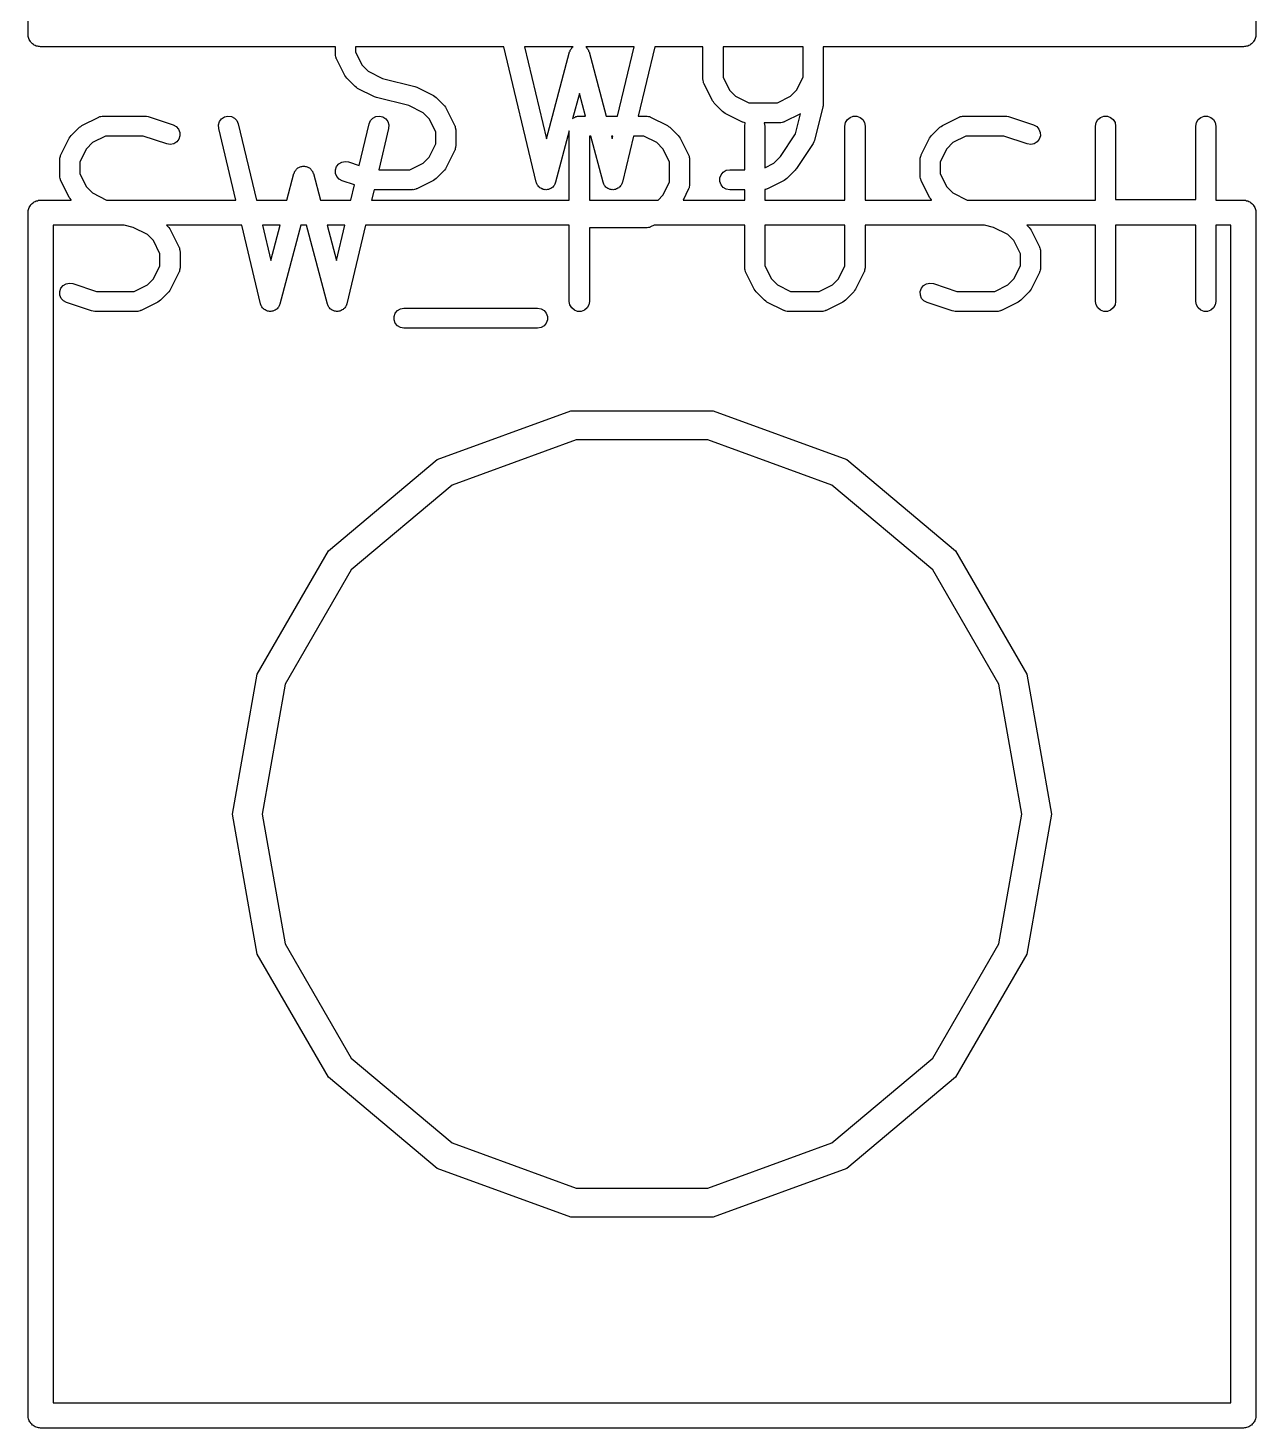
# Model space of a CAD drawing. Extents: x 0 to 102, y -163 to 0.
# Drawn here: x 58.89 to 65.11, y -49.11 to -42.02 of the extents above; entities that cross this region are included whole.
import ezdxf

# ---------------------------------------------------------------- set-up
doc = ezdxf.new("R2010")
doc.units = 0
doc.header["$MEASUREMENT"] = 0
doc.layers.add('BLACK', color=7, linetype='CONTINUOUS')

msp = doc.modelspace()

# ---------------------------------------------------------------- linework, layer by layer
at = {"layer": 'Black'}
for p, q in [((58.8885, -42.048), (58.8885, -36.1016)), ((65.1115, -36.1016), (65.1115, -42.048)), ((58.8895, -42.0535), (58.8885, -42.048)), ((58.8895, -42.059), (58.8895, -42.0535)), ((58.8914, -42.0642), (58.8895, -42.059)), ((58.8923, -42.0697), (58.8914, -42.0642)), ((58.8951, -42.0745), (58.8923, -42.0697)), ((58.897, -42.0797), (58.8951, -42.0745)), ((65.1049, -42.0745), (65.103, -42.0797)), ((65.1077, -42.0697), (65.1049, -42.0745)), ((65.1086, -42.0642), (65.1077, -42.0697)), ((65.1105, -42.059), (65.1086, -42.0642)), ((65.1115, -42.048), (65.1105, -42.0535)), ((65.1105, -42.0535), (65.1105, -42.059)), ((58.9006, -42.084), (58.897, -42.0797)), ((58.9034, -42.0888), (58.9006, -42.084)), ((58.9076, -42.0924), (58.9034, -42.0888)), ((58.9112, -42.0966), (58.9076, -42.0924)), ((58.916, -42.0994), (58.9112, -42.0966)), ((58.9202, -42.103), (58.916, -42.0994)), ((58.9255, -42.1049), (58.9202, -42.103)), ((58.9303, -42.1077), (58.9255, -42.1049)), ((58.9358, -42.1086), (58.9303, -42.1077)), ((58.941, -42.1105), (58.9358, -42.1086)), ((58.9465, -42.1105), (58.941, -42.1105)), ((58.952, -42.1115), (58.9465, -42.1105)), ((60.4464, -42.1115), (58.952, -42.1115)), ((60.4464, -42.1502), (60.4464, -42.1115)), ((60.548, -42.1115), (60.548, -42.1382)), ((61.3005, -42.1115), (60.548, -42.1115)), ((60.548, -42.1382), (60.5813, -42.2048)), ((61.4637, -42.797), (61.3005, -42.1115)), ((61.405, -42.1115), (61.516, -42.5776)), ((61.6504, -42.1115), (61.405, -42.1115)), ((61.516, -42.5776), (61.6334, -42.1371)), ((61.6334, -42.1371), (61.6353, -42.133)), ((61.6353, -42.133), (61.6365, -42.1287)), ((61.6365, -42.1287), (61.639, -42.1251)), ((61.639, -42.1251), (61.6409, -42.1211)), ((61.6409, -42.1211), (61.644, -42.1179)), ((61.644, -42.1179), (61.6466, -42.1142)), ((61.6466, -42.1142), (61.6502, -42.1117)), ((61.6502, -42.1117), (61.6504, -42.1115)), ((61.7146, -42.1115), (61.7148, -42.1117)), ((61.96, -42.1115), (61.7146, -42.1115)), ((61.7148, -42.1117), (61.7184, -42.1142)), ((61.7184, -42.1142), (61.721, -42.1179)), ((61.721, -42.1179), (61.7241, -42.1211)), ((61.7241, -42.1211), (61.726, -42.1251)), ((61.726, -42.1251), (61.7285, -42.1287)), ((61.7285, -42.1287), (61.7297, -42.133)), ((61.7297, -42.133), (61.7316, -42.1371)), ((61.7316, -42.1371), (61.8183, -42.4624)), ((61.8765, -42.4624), (61.96, -42.1115)), ((62.0645, -42.1115), (61.9809, -42.4624)), ((62.309, -42.1115), (62.0645, -42.1115)), ((62.309, -42.2772), (62.309, -42.1115)), ((62.4106, -42.1115), (62.4106, -42.2652)), ((62.817, -42.1115), (62.4106, -42.1115)), ((62.817, -42.2652), (62.817, -42.1115)), ((65.048, -42.1115), (62.9186, -42.1115)), ((62.9186, -42.1115), (62.9186, -42.4042)), ((65.0535, -42.1105), (65.048, -42.1115)), ((65.059, -42.1105), (65.0535, -42.1105)), ((65.0642, -42.1086), (65.059, -42.1105)), ((65.0697, -42.1077), (65.0642, -42.1086)), ((65.0745, -42.1049), (65.0697, -42.1077)), ((65.0797, -42.103), (65.0745, -42.1049)), ((65.084, -42.0994), (65.0797, -42.103)), ((65.0888, -42.0966), (65.084, -42.0994)), ((65.0924, -42.0924), (65.0888, -42.0966)), ((65.0966, -42.0888), (65.0924, -42.0924)), ((65.0994, -42.084), (65.0966, -42.0888)), ((65.103, -42.0797), (65.0994, -42.084)), ((60.4469, -42.1531), (60.4464, -42.1502)), ((60.4467, -42.156), (60.4469, -42.1531)), ((60.4484, -42.1617), (60.4467, -42.156)), ((60.4494, -42.1676), (60.4484, -42.1617)), ((60.4509, -42.1701), (60.4494, -42.1676)), ((60.4517, -42.1729), (60.4509, -42.1701)), ((60.4941, -42.2576), (60.4517, -42.1729)), ((60.5813, -42.2048), (60.6119, -42.2355)), ((60.4989, -42.2641), (60.4941, -42.2576)), ((60.5036, -42.2708), (60.4989, -42.2641)), ((60.5459, -42.3131), (60.5036, -42.2708)), ((60.6119, -42.2355), (60.6842, -42.2716)), ((60.6842, -42.2716), (60.8482, -42.3126)), ((62.3095, -42.2801), (62.309, -42.2772)), ((62.3094, -42.283), (62.3095, -42.2801)), ((62.3111, -42.2887), (62.3094, -42.283)), ((62.4106, -42.2652), (62.4439, -42.3318)), ((62.7837, -42.3318), (62.817, -42.2652)), ((60.5526, -42.3178), (60.5459, -42.3131)), ((60.5591, -42.3226), (60.5526, -42.3178)), ((60.6438, -42.365), (60.5591, -42.3226)), ((60.8482, -42.3126), (60.8532, -42.3149)), ((60.8532, -42.3149), (60.8586, -42.3164)), ((60.8586, -42.3164), (60.9432, -42.3588)), ((61.6825, -42.3474), (61.6481, -42.4763)), ((61.7132, -42.4624), (61.6825, -42.3474)), ((62.3121, -42.2946), (62.3111, -42.2887)), ((62.3136, -42.2971), (62.3121, -42.2946)), ((62.3144, -42.2999), (62.3136, -42.2971)), ((62.3567, -42.3846), (62.3144, -42.2999)), ((62.4439, -42.3318), (62.4746, -42.3625)), ((62.7531, -42.3625), (62.7837, -42.3318)), ((60.6491, -42.3666), (60.6438, -42.365)), ((60.6542, -42.3688), (60.6491, -42.3666)), ((60.8181, -42.4098), (60.6542, -42.3688)), ((60.8904, -42.446), (60.8181, -42.4098)), ((60.9432, -42.3588), (60.9498, -42.3636)), ((60.9498, -42.3636), (60.9564, -42.3683)), ((60.9564, -42.3683), (60.9988, -42.4106)), ((60.9988, -42.4106), (61.0034, -42.4173)), ((61.0034, -42.4173), (61.0083, -42.4238)), ((61.0083, -42.4238), (61.0506, -42.5085)), ((62.3616, -42.3911), (62.3567, -42.3846)), ((62.3662, -42.3978), (62.3616, -42.3911)), ((62.4086, -42.4401), (62.3662, -42.3978)), ((62.4746, -42.3625), (62.5412, -42.3957)), ((62.5412, -42.3957), (62.6865, -42.3957)), ((62.6865, -42.3957), (62.7531, -42.3625)), ((62.9171, -42.4165), (62.8748, -42.5859)), ((62.9176, -42.4103), (62.9171, -42.4165)), ((62.9186, -42.4042), (62.9176, -42.4103)), ((59.1621, -42.5101), (59.2468, -42.4677)), ((59.2468, -42.4677), (59.2496, -42.4669)), ((59.2496, -42.4669), (59.2521, -42.4654)), ((59.2521, -42.4654), (59.258, -42.4644)), ((59.258, -42.4644), (59.2637, -42.4627)), ((59.2637, -42.4627), (59.2666, -42.4629)), ((59.2666, -42.4629), (59.2695, -42.4624)), ((59.2695, -42.4624), (59.4812, -42.4624)), ((59.4812, -42.4624), (59.4892, -42.4638)), ((59.4892, -42.4638), (59.4972, -42.465)), ((59.4972, -42.465), (59.6242, -42.5073)), ((59.854, -42.5073), (59.8591, -42.4904)), ((59.8591, -42.4904), (59.8696, -42.4763)), ((59.8696, -42.4763), (59.8843, -42.4665)), ((59.8843, -42.4665), (59.9015, -42.4625)), ((59.9015, -42.4625), (59.919, -42.4645)), ((59.919, -42.4645), (59.9348, -42.4724)), ((59.9348, -42.4724), (59.9469, -42.4852)), ((59.9469, -42.4852), (59.9539, -42.5014)), ((60.6171, -42.5014), (60.6241, -42.4852)), ((60.6241, -42.4852), (60.6362, -42.4724)), ((60.6362, -42.4724), (60.652, -42.4645)), ((60.652, -42.4645), (60.6695, -42.4625)), ((60.6695, -42.4625), (60.6867, -42.4665)), ((60.6867, -42.4665), (60.7014, -42.4763)), ((60.7014, -42.4763), (60.7119, -42.4904)), ((60.7119, -42.4904), (60.717, -42.5073)), ((60.9211, -42.4766), (60.8904, -42.446)), ((60.9544, -42.5432), (60.9211, -42.4766)), ((61.6481, -42.4763), (61.6498, -42.4743)), ((61.6498, -42.4743), (61.6537, -42.472)), ((61.6537, -42.472), (61.6571, -42.4692)), ((61.6571, -42.4692), (61.6613, -42.4677)), ((61.6613, -42.4677), (61.6651, -42.4654)), ((61.6651, -42.4654), (61.6695, -42.4647)), ((61.6695, -42.4647), (61.6737, -42.4631)), ((61.6737, -42.4631), (61.6781, -42.4631)), ((61.6781, -42.4631), (61.6825, -42.4624)), ((61.6825, -42.4624), (61.7132, -42.4624)), ((61.8183, -42.4624), (61.8765, -42.4624)), ((61.9809, -42.4624), (62.0212, -42.4624)), ((62.0212, -42.4624), (62.024, -42.4629)), ((62.024, -42.4629), (62.027, -42.4627)), ((62.027, -42.4627), (62.0327, -42.4644)), ((62.0327, -42.4644), (62.0385, -42.4654)), ((62.0385, -42.4654), (62.0411, -42.4669)), ((62.0411, -42.4669), (62.0439, -42.4677)), ((62.0439, -42.4677), (62.1286, -42.5101)), ((62.4152, -42.4448), (62.4086, -42.4401)), ((62.4218, -42.4496), (62.4152, -42.4448)), ((62.5064, -42.492), (62.4218, -42.4496)), ((62.5093, -42.4928), (62.5064, -42.492)), ((62.5118, -42.4943), (62.5093, -42.4928)), ((62.5177, -42.4953), (62.5118, -42.4943)), ((62.5234, -42.497), (62.5177, -42.4953)), ((62.5207, -42.5132), (62.5236, -42.497)), ((62.5236, -42.497), (62.5234, -42.497)), ((62.6985, -42.4973), (62.6195, -42.4973)), ((62.6195, -42.4973), (62.6223, -42.5132)), ((62.7014, -42.4968), (62.6985, -42.4973)), ((62.7043, -42.497), (62.7014, -42.4968)), ((62.71, -42.4953), (62.7043, -42.497)), ((62.7159, -42.4943), (62.71, -42.4953)), ((62.7184, -42.4928), (62.7159, -42.4943)), ((62.7212, -42.492), (62.7184, -42.4928)), ((62.8039, -42.4507), (62.7212, -42.492)), ((62.7784, -42.5527), (62.8039, -42.4507)), ((63.0287, -42.5132), (63.0318, -42.4958)), ((63.0318, -42.4958), (63.0406, -42.4805)), ((63.0406, -42.4805), (63.0541, -42.4692)), ((63.0541, -42.4692), (63.0707, -42.4631)), ((63.0707, -42.4631), (63.0883, -42.4631)), ((63.0883, -42.4631), (63.1049, -42.4692)), ((63.1049, -42.4692), (63.1184, -42.4805)), ((63.1184, -42.4805), (63.1272, -42.4958)), ((63.1272, -42.4958), (63.1303, -42.5132)), ((63.5224, -42.5101), (63.6071, -42.4677)), ((63.6071, -42.4677), (63.6099, -42.4669)), ((63.6099, -42.4669), (63.6125, -42.4654)), ((63.6125, -42.4654), (63.6183, -42.4644)), ((63.6183, -42.4644), (63.624, -42.4627)), ((63.624, -42.4627), (63.6269, -42.4629)), ((63.6269, -42.4629), (63.6298, -42.4624)), ((63.6298, -42.4624), (63.8415, -42.4624)), ((63.8415, -42.4624), (63.8495, -42.4638)), ((63.8495, -42.4638), (63.8576, -42.465)), ((63.8576, -42.465), (63.9846, -42.5073)), ((64.2987, -42.5132), (64.3018, -42.4958)), ((64.3018, -42.4958), (64.3106, -42.4805)), ((64.3106, -42.4805), (64.3241, -42.4692)), ((64.3241, -42.4692), (64.3407, -42.4631)), ((64.3407, -42.4631), (64.3583, -42.4631)), ((64.3583, -42.4631), (64.3749, -42.4692)), ((64.3749, -42.4692), (64.3884, -42.4805)), ((64.3884, -42.4805), (64.3972, -42.4958)), ((64.3972, -42.4958), (64.4003, -42.5132)), ((64.8067, -42.5132), (64.8098, -42.4958)), ((64.8098, -42.4958), (64.8186, -42.4805)), ((64.8186, -42.4805), (64.8321, -42.4692)), ((64.8321, -42.4692), (64.8487, -42.4631)), ((64.8487, -42.4631), (64.8663, -42.4631)), ((64.8663, -42.4631), (64.8829, -42.4692)), ((64.8829, -42.4692), (64.8964, -42.4805)), ((64.8964, -42.4805), (64.9052, -42.4958)), ((64.9052, -42.4958), (64.9083, -42.5132)), ((59.0971, -42.5751), (59.1019, -42.5686)), ((59.1019, -42.5686), (59.1066, -42.5619)), ((59.1066, -42.5619), (59.1489, -42.5196)), ((59.1489, -42.5196), (59.1556, -42.5149)), ((59.1556, -42.5149), (59.1621, -42.5101)), ((59.2815, -42.564), (59.2149, -42.5972)), ((59.4729, -42.564), (59.2815, -42.564)), ((59.5921, -42.6037), (59.4729, -42.564)), ((59.6242, -42.5073), (59.6397, -42.5157)), ((59.6397, -42.5157), (59.6515, -42.5289)), ((59.6515, -42.5289), (59.6579, -42.5453)), ((59.6584, -42.563), (59.6528, -42.5797)), ((59.6579, -42.5453), (59.6584, -42.563)), ((59.8551, -42.5249), (59.854, -42.5073)), ((59.9416, -42.8885), (59.8551, -42.5249)), ((59.9539, -42.5014), (60.0461, -42.8885)), ((60.5668, -42.7125), (60.6171, -42.5014)), ((60.7159, -42.5249), (60.666, -42.7344)), ((60.717, -42.5073), (60.7159, -42.5249)), ((60.9544, -42.6039), (60.9544, -42.5432)), ((61.0506, -42.5085), (61.0514, -42.5113)), ((61.0514, -42.5113), (61.0529, -42.5138)), ((61.0529, -42.5138), (61.0539, -42.5197)), ((61.0539, -42.5197), (61.0556, -42.5254)), ((61.0556, -42.5254), (61.0555, -42.5283)), ((61.0555, -42.5283), (61.056, -42.5312)), ((61.056, -42.5312), (61.056, -42.6159)), ((61.6317, -42.5379), (61.5623, -42.7983)), ((61.6317, -42.8885), (61.6317, -42.5379)), ((61.7403, -42.564), (61.7333, -42.564)), ((61.7333, -42.564), (61.7333, -42.8885)), ((61.8027, -42.7983), (61.7403, -42.564)), ((61.8454, -42.564), (61.849, -42.5776)), ((61.8523, -42.564), (61.8454, -42.564)), ((61.849, -42.5776), (61.8523, -42.564)), ((61.9567, -42.564), (61.9013, -42.797)), ((62.0092, -42.564), (61.9567, -42.564)), ((62.0757, -42.5973), (62.0092, -42.564)), ((62.1286, -42.5101), (62.1351, -42.5149)), ((62.1351, -42.5149), (62.1418, -42.5196)), ((62.1418, -42.5196), (62.1841, -42.5619)), ((62.1841, -42.5619), (62.1887, -42.5686)), ((62.1887, -42.5686), (62.1936, -42.5751)), ((62.5207, -42.7344), (62.5207, -42.5132)), ((62.6223, -42.5132), (62.6223, -42.7242)), ((62.7014, -42.6682), (62.7784, -42.5527)), ((63.0287, -42.8885), (63.0287, -42.5132)), ((63.1303, -42.5132), (63.1303, -42.8885)), ((63.4574, -42.5751), (63.4623, -42.5686)), ((63.4623, -42.5686), (63.4669, -42.5619)), ((63.4669, -42.5619), (63.5092, -42.5196)), ((63.5092, -42.5196), (63.5159, -42.5149)), ((63.5159, -42.5149), (63.5224, -42.5101)), ((63.6418, -42.564), (63.5753, -42.5972)), ((63.8333, -42.564), (63.6418, -42.564)), ((63.9524, -42.6037), (63.8333, -42.564)), ((63.9846, -42.5073), (64.0001, -42.5157)), ((64.0001, -42.5157), (64.0118, -42.5289)), ((64.0118, -42.5289), (64.0183, -42.5453)), ((64.0188, -42.563), (64.0132, -42.5797)), ((64.0183, -42.5453), (64.0188, -42.563)), ((64.2987, -42.8885), (64.2987, -42.5132)), ((64.4003, -42.5132), (64.4003, -42.8857)), ((64.8067, -42.8857), (64.8067, -42.5132)), ((64.9083, -42.5132), (64.9083, -42.8885)), ((59.0547, -42.6598), (59.0971, -42.5751)), ((59.1843, -42.6279), (59.151, -42.6945)), ((59.2149, -42.5972), (59.1843, -42.6279)), ((59.6096, -42.6063), (59.5921, -42.6037)), ((59.6268, -42.6027), (59.6096, -42.6063)), ((59.6419, -42.5935), (59.6268, -42.6027)), ((59.6528, -42.5797), (59.6419, -42.5935)), ((60.9211, -42.6704), (60.9544, -42.6039)), ((61.0506, -42.6386), (61.0083, -42.7233)), ((61.0514, -42.6358), (61.0506, -42.6386)), ((61.0529, -42.6332), (61.0514, -42.6358)), ((61.0539, -42.6274), (61.0529, -42.6332)), ((61.0556, -42.6217), (61.0539, -42.6274)), ((61.056, -42.6159), (61.0555, -42.6188)), ((61.0555, -42.6188), (61.0556, -42.6217)), ((62.1064, -42.6279), (62.0757, -42.5973)), ((62.1397, -42.6945), (62.1064, -42.6279)), ((62.1936, -42.5751), (62.2359, -42.6598)), ((62.8678, -42.6017), (62.7831, -42.7287)), ((62.8713, -42.5938), (62.8678, -42.6017)), ((62.8748, -42.5859), (62.8713, -42.5938)), ((63.4151, -42.6598), (63.4574, -42.5751)), ((63.5446, -42.6279), (63.5113, -42.6945)), ((63.5753, -42.5972), (63.5446, -42.6279)), ((63.9699, -42.6063), (63.9524, -42.6037)), ((63.9872, -42.6027), (63.9699, -42.6063)), ((64.0022, -42.5935), (63.9872, -42.6027)), ((64.0132, -42.5797), (64.0022, -42.5935)), ((59.0494, -42.6825), (59.0499, -42.6796)), ((59.0494, -42.7672), (59.0494, -42.6825)), ((59.0497, -42.6767), (59.0514, -42.671)), ((59.0499, -42.6796), (59.0497, -42.6767)), ((59.0514, -42.671), (59.0524, -42.6651)), ((59.0524, -42.6651), (59.0539, -42.6626)), ((59.0539, -42.6626), (59.0547, -42.6598)), ((59.151, -42.6945), (59.151, -42.7552)), ((60.4525, -42.7187), (60.4635, -42.7049)), ((60.4635, -42.7049), (60.4785, -42.6956)), ((60.4785, -42.6956), (60.4958, -42.6921)), ((60.4958, -42.6921), (60.5132, -42.6947)), ((60.5132, -42.6947), (60.5668, -42.7125)), ((60.8238, -42.7344), (60.8904, -42.7011)), ((60.8904, -42.7011), (60.9211, -42.6704)), ((62.1397, -42.7975), (62.1397, -42.6945)), ((62.2359, -42.6598), (62.2368, -42.6626)), ((62.2368, -42.6626), (62.2382, -42.6651)), ((62.2382, -42.6651), (62.2393, -42.671)), ((62.2393, -42.671), (62.241, -42.6767)), ((62.241, -42.6767), (62.2408, -42.6796)), ((62.2408, -42.6796), (62.2413, -42.6825)), ((62.2413, -42.6825), (62.2413, -42.8095)), ((62.6223, -42.7242), (62.6684, -42.7011)), ((62.6684, -42.7011), (62.7014, -42.6682)), ((63.4097, -42.6825), (63.4102, -42.6796)), ((63.4097, -42.7672), (63.4097, -42.6825)), ((63.41, -42.6767), (63.4117, -42.671)), ((63.4102, -42.6796), (63.41, -42.6767)), ((63.4117, -42.671), (63.4128, -42.6651)), ((63.4128, -42.6651), (63.4142, -42.6626)), ((63.4142, -42.6626), (63.4151, -42.6598)), ((63.5113, -42.6945), (63.5113, -42.7552)), ((59.0499, -42.7701), (59.0494, -42.7672)), ((59.0497, -42.773), (59.0499, -42.7701)), ((59.0514, -42.7787), (59.0497, -42.773)), ((59.0524, -42.7845), (59.0514, -42.7787)), ((59.151, -42.7552), (59.1843, -42.8217)), ((60.2006, -42.8885), (60.2364, -42.7541)), ((60.2364, -42.7541), (60.2383, -42.75)), ((60.2383, -42.75), (60.2395, -42.7456)), ((60.2395, -42.7456), (60.242, -42.742)), ((60.242, -42.742), (60.2439, -42.7381)), ((60.2439, -42.7381), (60.247, -42.7349)), ((60.247, -42.7349), (60.2496, -42.7312)), ((60.2496, -42.7312), (60.2532, -42.7287)), ((60.2532, -42.7287), (60.2563, -42.7256)), ((60.2563, -42.7256), (60.2604, -42.7237)), ((60.2604, -42.7237), (60.2641, -42.7211)), ((60.2641, -42.7211), (60.2683, -42.72)), ((60.2683, -42.72), (60.2723, -42.7181)), ((60.2723, -42.7181), (60.2768, -42.7177)), ((60.2768, -42.7177), (60.2811, -42.7166)), ((60.2811, -42.7166), (60.2855, -42.7169)), ((60.2855, -42.7169), (60.2899, -42.7166)), ((60.2899, -42.7166), (60.2942, -42.7177)), ((60.2942, -42.7177), (60.2987, -42.7181)), ((60.2987, -42.7181), (60.3027, -42.72)), ((60.3027, -42.72), (60.3069, -42.7211)), ((60.3069, -42.7211), (60.3106, -42.7237)), ((60.3106, -42.7237), (60.3147, -42.7256)), ((60.3147, -42.7256), (60.3178, -42.7287)), ((60.3178, -42.7287), (60.3214, -42.7312)), ((60.3214, -42.7312), (60.324, -42.7349)), ((60.324, -42.7349), (60.3271, -42.7381)), ((60.3271, -42.7381), (60.329, -42.742)), ((60.329, -42.742), (60.3315, -42.7456)), ((60.3315, -42.7456), (60.3327, -42.75)), ((60.3327, -42.75), (60.3346, -42.7541)), ((60.3346, -42.7541), (60.3704, -42.8885)), ((60.4469, -42.7354), (60.4525, -42.7187)), ((60.4474, -42.7531), (60.4469, -42.7354)), ((60.4539, -42.7695), (60.4474, -42.7531)), ((60.4656, -42.7827), (60.4539, -42.7695)), ((60.4811, -42.7911), (60.4656, -42.7827)), ((60.666, -42.7344), (60.8238, -42.7344)), ((60.9498, -42.7834), (60.9432, -42.7883)), ((60.9564, -42.7788), (60.9498, -42.7834)), ((60.9988, -42.7365), (60.9564, -42.7788)), ((61.0034, -42.7298), (60.9988, -42.7365)), ((61.0083, -42.7233), (61.0034, -42.7298)), ((62.3945, -42.7764), (62.4005, -42.7598)), ((62.3945, -42.794), (62.3945, -42.7764)), ((62.4005, -42.7598), (62.4118, -42.7463)), ((62.4118, -42.7463), (62.4271, -42.7375)), ((62.4271, -42.7375), (62.4445, -42.7344)), ((62.4445, -42.7344), (62.5207, -42.7344)), ((62.7278, -42.7834), (62.7212, -42.7883)), ((62.7344, -42.7788), (62.7278, -42.7834)), ((62.7768, -42.7365), (62.7344, -42.7788)), ((62.7796, -42.7323), (62.7768, -42.7365)), ((62.7831, -42.7287), (62.7796, -42.7323)), ((63.4102, -42.7701), (63.4097, -42.7672)), ((63.41, -42.773), (63.4102, -42.7701)), ((63.4117, -42.7787), (63.41, -42.773)), ((63.4128, -42.7845), (63.4117, -42.7787)), ((63.5113, -42.7552), (63.5446, -42.8217)), ((59.0539, -42.7871), (59.0524, -42.7845)), ((59.0547, -42.7899), (59.0539, -42.7871)), ((59.0971, -42.8746), (59.0547, -42.7899)), ((59.1843, -42.8217), (59.2149, -42.8524)), ((59.2149, -42.8524), (59.2871, -42.8885)), ((60.5432, -42.8118), (60.4811, -42.7911)), ((60.5249, -42.8885), (60.5432, -42.8118)), ((60.6419, -42.836), (60.6294, -42.8885)), ((60.8358, -42.836), (60.6419, -42.836)), ((60.8387, -42.8355), (60.8358, -42.836)), ((60.8416, -42.8357), (60.8387, -42.8355)), ((60.8473, -42.834), (60.8416, -42.8357)), ((60.8532, -42.8329), (60.8473, -42.834)), ((60.8557, -42.8315), (60.8532, -42.8329)), ((60.8586, -42.8306), (60.8557, -42.8315)), ((60.9432, -42.7883), (60.8586, -42.8306)), ((61.4658, -42.8017), (61.4637, -42.797)), ((61.4672, -42.8067), (61.4658, -42.8017)), ((61.4693, -42.8098), (61.4672, -42.8067)), ((61.4708, -42.8132), (61.4693, -42.8098)), ((61.4743, -42.8169), (61.4708, -42.8132)), ((61.4773, -42.8212), (61.4743, -42.8169)), ((61.4803, -42.8233), (61.4773, -42.8212)), ((61.4829, -42.826), (61.4803, -42.8233)), ((61.4875, -42.8283), (61.4829, -42.826)), ((61.4918, -42.8313), (61.4875, -42.8283)), ((61.4953, -42.8322), (61.4918, -42.8313)), ((61.4986, -42.8339), (61.4953, -42.8322)), ((61.5038, -42.8345), (61.4986, -42.8339)), ((61.5088, -42.8358), (61.5038, -42.8345)), ((61.5125, -42.8355), (61.5088, -42.8358)), ((61.5162, -42.8359), (61.5125, -42.8355)), ((61.5212, -42.8347), (61.5162, -42.8359)), ((61.5264, -42.8343), (61.5212, -42.8347)), ((61.5297, -42.8327), (61.5264, -42.8343)), ((61.5333, -42.8318), (61.5297, -42.8327)), ((61.5377, -42.829), (61.5333, -42.8318)), ((61.5424, -42.8268), (61.5377, -42.829)), ((61.545, -42.8242), (61.5424, -42.8268)), ((61.5481, -42.8221), (61.545, -42.8242)), ((61.5512, -42.818), (61.5481, -42.8221)), ((61.5548, -42.8143), (61.5512, -42.818)), ((61.5564, -42.8109), (61.5548, -42.8143)), ((61.5586, -42.808), (61.5564, -42.8109)), ((61.5601, -42.803), (61.5586, -42.808)), ((61.5623, -42.7983), (61.5601, -42.803)), ((61.8049, -42.803), (61.8027, -42.7983)), ((61.8064, -42.808), (61.8049, -42.803)), ((61.8086, -42.8109), (61.8064, -42.808)), ((61.8102, -42.8143), (61.8086, -42.8109)), ((61.8138, -42.818), (61.8102, -42.8143)), ((61.8169, -42.8221), (61.8138, -42.818)), ((61.82, -42.8242), (61.8169, -42.8221)), ((61.8226, -42.8268), (61.82, -42.8242)), ((61.8273, -42.829), (61.8226, -42.8268)), ((61.8317, -42.8318), (61.8273, -42.829)), ((61.8353, -42.8327), (61.8317, -42.8318)), ((61.8386, -42.8343), (61.8353, -42.8327)), ((61.8438, -42.8347), (61.8386, -42.8343)), ((61.8488, -42.8359), (61.8438, -42.8347)), ((61.8525, -42.8355), (61.8488, -42.8359)), ((61.8562, -42.8358), (61.8525, -42.8355)), ((61.8612, -42.8345), (61.8562, -42.8358)), ((61.8664, -42.8339), (61.8612, -42.8345)), ((61.8697, -42.8322), (61.8664, -42.8339)), ((61.8732, -42.8313), (61.8697, -42.8322)), ((61.8775, -42.8283), (61.8732, -42.8313)), ((61.8821, -42.826), (61.8775, -42.8283)), ((61.8847, -42.8233), (61.8821, -42.826)), ((61.8877, -42.8212), (61.8847, -42.8233)), ((61.8907, -42.8169), (61.8877, -42.8212)), ((61.8942, -42.8132), (61.8907, -42.8169)), ((61.8957, -42.8098), (61.8942, -42.8132)), ((61.8978, -42.8067), (61.8957, -42.8098)), ((61.8992, -42.8017), (61.8978, -42.8067)), ((61.9013, -42.797), (61.8992, -42.8017)), ((62.1064, -42.8641), (62.1397, -42.7975)), ((62.2359, -42.8322), (62.2078, -42.8885)), ((62.2368, -42.8294), (62.2359, -42.8322)), ((62.2382, -42.8269), (62.2368, -42.8294)), ((62.2393, -42.821), (62.2382, -42.8269)), ((62.241, -42.8153), (62.2393, -42.821)), ((62.2413, -42.8095), (62.2408, -42.8124)), ((62.2408, -42.8124), (62.241, -42.8153)), ((62.4005, -42.8106), (62.3945, -42.794)), ((62.4118, -42.8241), (62.4005, -42.8106)), ((62.4271, -42.8329), (62.4118, -42.8241)), ((62.4445, -42.836), (62.4271, -42.8329)), ((62.5207, -42.836), (62.4445, -42.836)), ((62.5207, -42.8885), (62.5207, -42.836)), ((62.6253, -42.834), (62.6223, -42.8349)), ((62.6223, -42.8349), (62.6223, -42.8885)), ((62.6312, -42.8329), (62.6253, -42.834)), ((62.6337, -42.8315), (62.6312, -42.8329)), ((62.6366, -42.8306), (62.6337, -42.8315)), ((62.7212, -42.7883), (62.6366, -42.8306)), ((63.4142, -42.7871), (63.4128, -42.7845)), ((63.4151, -42.7899), (63.4142, -42.7871)), ((63.4574, -42.8746), (63.4151, -42.7899)), ((63.5446, -42.8217), (63.5753, -42.8524)), ((63.5753, -42.8524), (63.6474, -42.8885)), ((58.8923, -42.9303), (58.8951, -42.9255)), ((58.8951, -42.9255), (58.897, -42.9202)), ((58.897, -42.9202), (58.9006, -42.916)), ((58.9006, -42.916), (58.9034, -42.9112)), ((58.9034, -42.9112), (58.9076, -42.9076)), ((58.9076, -42.9076), (58.9112, -42.9034)), ((58.9112, -42.9034), (58.916, -42.9006)), ((58.916, -42.9006), (58.9202, -42.897)), ((58.9202, -42.897), (58.9255, -42.8951)), ((58.9255, -42.8951), (58.9303, -42.8923)), ((58.9303, -42.8923), (58.9358, -42.8914)), ((58.9358, -42.8914), (58.941, -42.8895)), ((58.941, -42.8895), (58.9465, -42.8895)), ((58.9465, -42.8895), (58.952, -42.8885)), ((58.952, -42.8885), (59.1073, -42.8885)), ((59.1019, -42.8811), (59.0971, -42.8746)), ((59.1066, -42.8878), (59.1019, -42.8811)), ((59.1073, -42.8885), (59.1066, -42.8878)), ((59.2871, -42.8885), (59.9416, -42.8885)), ((60.0461, -42.8885), (60.2006, -42.8885)), ((60.3704, -42.8885), (60.5249, -42.8885)), ((60.6294, -42.8885), (61.6317, -42.8885)), ((61.7333, -42.8885), (62.082, -42.8885)), ((62.082, -42.8885), (62.1064, -42.8641)), ((62.2078, -42.8885), (62.5207, -42.8885)), ((62.6223, -42.8885), (63.0287, -42.8885)), ((63.1303, -42.8885), (63.4677, -42.8885)), ((63.4622, -42.8811), (63.4574, -42.8746)), ((63.4669, -42.8878), (63.4622, -42.8811)), ((63.4677, -42.8885), (63.4669, -42.8878)), ((63.6474, -42.8885), (64.2987, -42.8885)), ((64.4003, -42.8857), (64.8067, -42.8857)), ((64.9083, -42.8885), (65.048, -42.8885)), ((65.048, -42.8885), (65.0535, -42.8895)), ((65.0535, -42.8895), (65.059, -42.8895)), ((65.059, -42.8895), (65.0642, -42.8914)), ((65.0642, -42.8914), (65.0697, -42.8923)), ((65.0697, -42.8923), (65.0745, -42.8951)), ((65.0745, -42.8951), (65.0797, -42.897)), ((65.0797, -42.897), (65.084, -42.9006)), ((65.084, -42.9006), (65.0888, -42.9034)), ((65.0888, -42.9034), (65.0924, -42.9076)), ((65.0924, -42.9076), (65.0966, -42.9112)), ((65.0966, -42.9112), (65.0994, -42.916)), ((65.0994, -42.916), (65.103, -42.9202)), ((65.103, -42.9202), (65.1049, -42.9255)), ((65.1049, -42.9255), (65.1077, -42.9303)), ((58.8885, -42.952), (58.8895, -42.9465)), ((58.8885, -49.048), (58.8885, -42.952)), ((58.8895, -42.941), (58.8914, -42.9358)), ((58.8895, -42.9465), (58.8895, -42.941)), ((58.8914, -42.9358), (58.8923, -42.9303)), ((65.1077, -42.9303), (65.1086, -42.9358)), ((65.1086, -42.9358), (65.1105, -42.941)), ((65.1105, -42.941), (65.1105, -42.9465)), ((65.1105, -42.9465), (65.1115, -42.952)), ((65.1115, -42.952), (65.1115, -49.048)), ((59.376, -43.0155), (59.0155, -43.0155)), ((59.0155, -43.0155), (59.0155, -48.9845)), ((59.4211, -43.0268), (59.376, -43.0155)), ((59.4934, -43.0629), (59.4211, -43.0268)), ((59.5241, -43.0936), (59.4934, -43.0629)), ((59.9719, -43.0155), (59.5897, -43.0155)), ((59.5897, -43.0155), (59.6018, -43.0276)), ((59.6018, -43.0276), (59.6064, -43.0342)), ((59.6064, -43.0342), (59.6113, -43.0408)), ((59.6113, -43.0408), (59.6536, -43.1254)), ((60.0667, -43.4139), (59.9719, -43.0155)), ((60.0763, -43.0155), (60.119, -43.1946)), ((60.1667, -43.0155), (60.0763, -43.0155)), ((60.119, -43.1946), (60.1667, -43.0155)), ((60.2719, -43.0155), (60.1653, -43.4153)), ((60.2991, -43.0155), (60.2719, -43.0155)), ((60.4057, -43.4153), (60.2991, -43.0155)), ((60.4043, -43.0155), (60.452, -43.1946)), ((60.4947, -43.0155), (60.4043, -43.0155)), ((60.452, -43.1946), (60.4947, -43.0155)), ((60.5991, -43.0155), (60.5043, -43.4139)), ((61.6317, -43.0155), (60.5991, -43.0155)), ((61.6317, -43.4022), (61.6317, -43.0155)), ((62.0212, -43.0296), (61.7333, -43.0296)), ((61.7333, -43.0296), (61.7333, -43.4022)), ((62.024, -43.0291), (62.0212, -43.0296)), ((62.027, -43.0293), (62.024, -43.0291)), ((62.0327, -43.0276), (62.027, -43.0293)), ((62.0385, -43.0266), (62.0327, -43.0276)), ((62.0411, -43.0251), (62.0385, -43.0266)), ((62.0439, -43.0243), (62.0411, -43.0251)), ((62.0614, -43.0155), (62.0439, -43.0243)), ((62.5207, -43.0155), (62.0614, -43.0155)), ((62.5207, -43.2328), (62.5207, -43.0155)), ((62.6223, -43.0155), (62.6223, -43.2208)), ((63.0287, -43.0155), (62.6223, -43.0155)), ((63.0287, -43.2208), (63.0287, -43.0155)), ((63.7364, -43.0155), (63.1303, -43.0155)), ((63.1303, -43.0155), (63.1303, -43.2328)), ((63.7814, -43.0268), (63.7364, -43.0155)), ((63.8537, -43.0629), (63.7814, -43.0268)), ((63.8844, -43.0936), (63.8537, -43.0629)), ((64.2987, -43.0155), (63.95, -43.0155)), ((63.95, -43.0155), (63.9621, -43.0276)), ((63.9621, -43.0276), (63.9668, -43.0342)), ((63.9668, -43.0342), (63.9716, -43.0408)), ((63.9716, -43.0408), (64.0139, -43.1254)), ((64.2987, -43.4022), (64.2987, -43.0155)), ((64.8067, -43.0155), (64.4003, -43.0155)), ((64.4003, -43.0155), (64.4003, -43.4022)), ((64.8067, -43.4022), (64.8067, -43.0155)), ((64.9083, -43.0155), (64.9083, -43.4022)), ((64.9845, -43.0155), (64.9083, -43.0155)), ((64.9845, -48.9845), (64.9845, -43.0155)), ((59.5574, -43.1602), (59.5241, -43.0936)), ((59.6536, -43.1254), (59.6544, -43.1283)), ((59.6544, -43.1283), (59.6559, -43.1308)), ((59.6559, -43.1308), (59.6569, -43.1367)), ((59.6569, -43.1367), (59.6586, -43.1424)), ((63.9177, -43.1602), (63.8844, -43.0936)), ((64.0139, -43.1254), (64.0148, -43.1283)), ((64.0148, -43.1283), (64.0162, -43.1308)), ((64.0162, -43.1308), (64.0173, -43.1367)), ((64.0173, -43.1367), (64.019, -43.1424)), ((59.5574, -43.2208), (59.5574, -43.1602)), ((59.6586, -43.1424), (59.6585, -43.1453)), ((59.6585, -43.1453), (59.659, -43.1482)), ((59.659, -43.1482), (59.659, -43.2328)), ((63.9177, -43.2208), (63.9177, -43.1602)), ((64.019, -43.1424), (64.0188, -43.1453)), ((64.0188, -43.1453), (64.0193, -43.1482)), ((64.0193, -43.1482), (64.0193, -43.2328)), ((59.5241, -43.2874), (59.5574, -43.2208)), ((59.6536, -43.2556), (59.6113, -43.3402)), ((59.6544, -43.2527), (59.6536, -43.2556)), ((59.6559, -43.2502), (59.6544, -43.2527)), ((59.6569, -43.2443), (59.6559, -43.2502)), ((59.6586, -43.2386), (59.6569, -43.2443)), ((59.659, -43.2328), (59.6585, -43.2357)), ((59.6585, -43.2357), (59.6586, -43.2386)), ((62.5212, -43.2357), (62.5207, -43.2328)), ((62.521, -43.2386), (62.5212, -43.2357)), ((62.5227, -43.2443), (62.521, -43.2386)), ((62.5238, -43.2502), (62.5227, -43.2443)), ((62.5252, -43.2527), (62.5238, -43.2502)), ((62.5261, -43.2556), (62.5252, -43.2527)), ((62.5684, -43.3402), (62.5261, -43.2556)), ((62.6223, -43.2208), (62.6556, -43.2874)), ((62.9954, -43.2874), (63.0287, -43.2208)), ((63.1249, -43.2556), (63.0826, -43.3402)), ((63.1258, -43.2527), (63.1249, -43.2556)), ((63.1272, -43.2502), (63.1258, -43.2527)), ((63.1283, -43.2443), (63.1272, -43.2502)), ((63.13, -43.2386), (63.1283, -43.2443)), ((63.1303, -43.2328), (63.1298, -43.2357)), ((63.1298, -43.2357), (63.13, -43.2386)), ((63.8844, -43.2874), (63.9177, -43.2208)), ((64.0139, -43.2556), (63.9716, -43.3402)), ((64.0148, -43.2527), (64.0139, -43.2556)), ((64.0162, -43.2502), (64.0148, -43.2527)), ((64.0173, -43.2443), (64.0162, -43.2502)), ((64.019, -43.2386), (64.0173, -43.2443)), ((64.0193, -43.2328), (64.0188, -43.2357)), ((64.0188, -43.2357), (64.019, -43.2386)), ((59.0499, -43.3524), (59.0555, -43.3356)), ((59.0555, -43.3356), (59.0665, -43.3218)), ((59.0665, -43.3218), (59.0815, -43.3126)), ((59.0815, -43.3126), (59.0988, -43.3091)), ((59.0988, -43.3091), (59.1162, -43.3116)), ((59.1162, -43.3116), (59.2354, -43.3514)), ((59.2354, -43.3514), (59.4268, -43.3514)), ((59.4268, -43.3514), (59.4934, -43.3181)), ((59.4934, -43.3181), (59.5241, -43.2874)), ((59.6064, -43.3468), (59.6018, -43.3534)), ((59.6113, -43.3402), (59.6064, -43.3468)), ((62.5732, -43.3468), (62.5684, -43.3402)), ((62.5779, -43.3534), (62.5732, -43.3468)), ((62.6556, -43.2874), (62.6863, -43.3181)), ((62.6863, -43.3181), (62.7528, -43.3514)), ((62.7528, -43.3514), (62.8982, -43.3514)), ((62.8982, -43.3514), (62.9647, -43.3181)), ((62.9647, -43.3181), (62.9954, -43.2874)), ((63.0777, -43.3468), (63.0731, -43.3534)), ((63.0826, -43.3402), (63.0777, -43.3468)), ((63.4102, -43.3524), (63.4158, -43.3356)), ((63.4158, -43.3356), (63.4268, -43.3218)), ((63.4268, -43.3218), (63.4418, -43.3126)), ((63.4418, -43.3126), (63.4591, -43.3091)), ((63.4591, -43.3091), (63.4766, -43.3116)), ((63.4766, -43.3116), (63.5957, -43.3514)), ((63.5957, -43.3514), (63.7872, -43.3514)), ((63.7872, -43.3514), (63.8537, -43.3181)), ((63.8537, -43.3181), (63.8844, -43.2874)), ((63.9668, -43.3468), (63.9621, -43.3534)), ((63.9716, -43.3402), (63.9668, -43.3468)), ((59.0504, -43.37), (59.0499, -43.3524)), ((59.0569, -43.3864), (59.0504, -43.37)), ((59.0686, -43.3996), (59.0569, -43.3864)), ((59.0841, -43.408), (59.0686, -43.3996)), ((59.2111, -43.4504), (59.0841, -43.408)), ((59.5462, -43.4053), (59.4616, -43.4476)), ((59.5528, -43.4004), (59.5462, -43.4053)), ((59.5594, -43.3958), (59.5528, -43.4004)), ((59.6018, -43.3534), (59.5594, -43.3958)), ((60.0688, -43.4187), (60.0667, -43.4139)), ((60.0702, -43.4237), (60.0688, -43.4187)), ((60.1631, -43.42), (60.1616, -43.4249)), ((60.1653, -43.4153), (60.1631, -43.42)), ((60.4079, -43.42), (60.4057, -43.4153)), ((60.4094, -43.4249), (60.4079, -43.42)), ((60.5022, -43.4187), (60.5008, -43.4237)), ((60.5043, -43.4139), (60.5022, -43.4187)), ((61.6348, -43.4195), (61.6317, -43.4022)), ((61.6436, -43.4348), (61.6348, -43.4195)), ((61.7302, -43.4195), (61.7214, -43.4348)), ((61.7333, -43.4022), (61.7302, -43.4195)), ((62.6202, -43.3958), (62.5779, -43.3534)), ((62.6269, -43.4004), (62.6202, -43.3958)), ((62.6334, -43.4053), (62.6269, -43.4004)), ((62.7181, -43.4476), (62.6334, -43.4053)), ((63.0176, -43.4053), (62.9329, -43.4476)), ((63.0241, -43.4004), (63.0176, -43.4053)), ((63.0308, -43.3958), (63.0241, -43.4004)), ((63.0731, -43.3534), (63.0308, -43.3958)), ((63.4107, -43.37), (63.4102, -43.3524)), ((63.4172, -43.3864), (63.4107, -43.37)), ((63.4289, -43.3996), (63.4172, -43.3864)), ((63.4444, -43.408), (63.4289, -43.3996)), ((63.5714, -43.4504), (63.4444, -43.408)), ((63.9066, -43.4053), (63.8219, -43.4476)), ((63.9131, -43.4004), (63.9066, -43.4053)), ((63.9198, -43.3958), (63.9131, -43.4004)), ((63.9621, -43.3534), (63.9198, -43.3958)), ((64.3018, -43.4195), (64.2987, -43.4022)), ((64.3106, -43.4348), (64.3018, -43.4195)), ((64.3972, -43.4195), (64.3884, -43.4348)), ((64.4003, -43.4022), (64.3972, -43.4195)), ((64.8098, -43.4195), (64.8067, -43.4022)), ((64.8186, -43.4348), (64.8098, -43.4195)), ((64.9052, -43.4195), (64.8964, -43.4348)), ((64.9083, -43.4022), (64.9052, -43.4195)), ((59.2192, -43.4516), (59.2111, -43.4504)), ((59.2272, -43.453), (59.2192, -43.4516)), ((59.4388, -43.453), (59.2272, -43.453)), ((59.4417, -43.4525), (59.4388, -43.453)), ((59.4446, -43.4526), (59.4417, -43.4525)), ((59.4504, -43.4509), (59.4446, -43.4526)), ((59.4562, -43.4499), (59.4504, -43.4509)), ((59.4587, -43.4484), (59.4562, -43.4499)), ((59.4616, -43.4476), (59.4587, -43.4484)), ((60.0723, -43.4267), (60.0702, -43.4237)), ((60.0738, -43.4301), (60.0723, -43.4267)), ((60.0773, -43.4339), (60.0738, -43.4301)), ((60.0803, -43.4381), (60.0773, -43.4339)), ((60.0833, -43.4403), (60.0803, -43.4381)), ((60.0859, -43.4429), (60.0833, -43.4403)), ((60.0905, -43.4453), (60.0859, -43.4429)), ((60.0948, -43.4482), (60.0905, -43.4453)), ((60.0983, -43.4492), (60.0948, -43.4482)), ((60.1016, -43.4508), (60.0983, -43.4492)), ((60.1068, -43.4514), (60.1016, -43.4508)), ((60.1118, -43.4528), (60.1068, -43.4514)), ((60.1155, -43.4525), (60.1118, -43.4528)), ((60.1192, -43.4529), (60.1155, -43.4525)), ((60.1242, -43.4517), (60.1192, -43.4529)), ((60.1294, -43.4512), (60.1242, -43.4517)), ((60.1327, -43.4496), (60.1294, -43.4512)), ((60.1363, -43.4488), (60.1327, -43.4496)), ((60.1407, -43.4459), (60.1363, -43.4488)), ((60.1454, -43.4437), (60.1407, -43.4459)), ((60.148, -43.4411), (60.1454, -43.4437)), ((60.1511, -43.4391), (60.148, -43.4411)), ((60.1542, -43.4349), (60.1511, -43.4391)), ((60.1578, -43.4313), (60.1542, -43.4349)), ((60.1594, -43.4279), (60.1578, -43.4313)), ((60.1616, -43.4249), (60.1594, -43.4279)), ((60.4116, -43.4279), (60.4094, -43.4249)), ((60.4132, -43.4313), (60.4116, -43.4279)), ((60.4168, -43.4349), (60.4132, -43.4313)), ((60.4199, -43.4391), (60.4168, -43.4349)), ((60.423, -43.4411), (60.4199, -43.4391)), ((60.4256, -43.4437), (60.423, -43.4411)), ((60.4303, -43.4459), (60.4256, -43.4437)), ((60.4347, -43.4488), (60.4303, -43.4459)), ((60.4383, -43.4496), (60.4347, -43.4488)), ((60.4416, -43.4512), (60.4383, -43.4496)), ((60.4468, -43.4517), (60.4416, -43.4512)), ((60.4518, -43.4529), (60.4468, -43.4517)), ((60.4555, -43.4525), (60.4518, -43.4529)), ((60.4592, -43.4528), (60.4555, -43.4525)), ((60.4642, -43.4514), (60.4592, -43.4528)), ((60.4694, -43.4508), (60.4642, -43.4514)), ((60.4727, -43.4492), (60.4694, -43.4508)), ((60.4762, -43.4482), (60.4727, -43.4492)), ((60.4805, -43.4453), (60.4762, -43.4482)), ((60.4851, -43.4429), (60.4805, -43.4453)), ((60.4877, -43.4403), (60.4851, -43.4429)), ((60.4907, -43.4381), (60.4877, -43.4403)), ((60.4937, -43.4339), (60.4907, -43.4381)), ((60.4972, -43.4301), (60.4937, -43.4339)), ((60.4987, -43.4267), (60.4972, -43.4301)), ((60.5008, -43.4237), (60.4987, -43.4267)), ((60.7435, -43.478), (60.7495, -43.4614)), ((60.7435, -43.4957), (60.7435, -43.478)), ((60.7495, -43.4614), (60.7608, -43.4479)), ((60.7608, -43.4479), (60.7761, -43.4391)), ((60.7761, -43.4391), (60.7935, -43.436)), ((60.7935, -43.436), (61.4708, -43.436)), ((61.4708, -43.436), (61.4882, -43.4391)), ((61.4882, -43.4391), (61.5035, -43.4479)), ((61.5035, -43.4479), (61.5148, -43.4614)), ((61.5148, -43.4614), (61.5209, -43.478)), ((61.5209, -43.478), (61.5209, -43.4957)), ((61.6571, -43.4462), (61.6436, -43.4348)), ((61.6737, -43.4522), (61.6571, -43.4462)), ((61.6913, -43.4522), (61.6737, -43.4522)), ((61.7079, -43.4462), (61.6913, -43.4522)), ((61.7214, -43.4348), (61.7079, -43.4462)), ((62.7209, -43.4484), (62.7181, -43.4476)), ((62.7235, -43.4499), (62.7209, -43.4484)), ((62.7293, -43.4509), (62.7235, -43.4499)), ((62.735, -43.4526), (62.7293, -43.4509)), ((62.7379, -43.4525), (62.735, -43.4526)), ((62.7408, -43.453), (62.7379, -43.4525)), ((62.9102, -43.453), (62.7408, -43.453)), ((62.9131, -43.4525), (62.9102, -43.453)), ((62.916, -43.4526), (62.9131, -43.4525)), ((62.9217, -43.4509), (62.916, -43.4526)), ((62.9275, -43.4499), (62.9217, -43.4509)), ((62.9301, -43.4484), (62.9275, -43.4499)), ((62.9329, -43.4476), (62.9301, -43.4484)), ((63.5795, -43.4516), (63.5714, -43.4504)), ((63.5875, -43.453), (63.5795, -43.4516)), ((63.7992, -43.453), (63.5875, -43.453)), ((63.8021, -43.4525), (63.7992, -43.453)), ((63.805, -43.4526), (63.8021, -43.4525)), ((63.8107, -43.4509), (63.805, -43.4526)), ((63.8165, -43.4499), (63.8107, -43.4509)), ((63.8191, -43.4484), (63.8165, -43.4499)), ((63.8219, -43.4476), (63.8191, -43.4484)), ((64.3241, -43.4462), (64.3106, -43.4348)), ((64.3407, -43.4522), (64.3241, -43.4462)), ((64.3583, -43.4522), (64.3407, -43.4522)), ((64.3749, -43.4462), (64.3583, -43.4522)), ((64.3884, -43.4348), (64.3749, -43.4462)), ((64.8321, -43.4462), (64.8186, -43.4348)), ((64.8487, -43.4522), (64.8321, -43.4462)), ((64.8663, -43.4522), (64.8487, -43.4522)), ((64.8829, -43.4462), (64.8663, -43.4522)), ((64.8964, -43.4348), (64.8829, -43.4462)), ((60.7495, -43.5122), (60.7435, -43.4957)), ((60.7608, -43.5257), (60.7495, -43.5122)), ((60.7761, -43.5346), (60.7608, -43.5257)), ((60.7935, -43.5376), (60.7761, -43.5346)), ((61.4708, -43.5376), (60.7935, -43.5376)), ((61.4882, -43.5346), (61.4708, -43.5376)), ((61.5035, -43.5257), (61.4882, -43.5346)), ((61.5148, -43.5122), (61.5035, -43.5257)), ((61.5209, -43.4957), (61.5148, -43.5122)), ((60.9625, -44.203), (61.6397, -43.9565)), ((61.6397, -43.9565), (62.3603, -43.9565)), ((62.3603, -43.9565), (63.0375, -44.203)), ((61.6657, -44.1042), (61.0375, -44.3329)), ((62.3343, -44.1042), (61.6657, -44.1042)), ((62.9625, -44.3329), (62.3343, -44.1042)), ((60.4105, -44.6662), (60.9625, -44.203)), ((63.0375, -44.203), (63.5895, -44.6662)), ((61.0375, -44.3329), (60.5254, -44.7626)), ((63.4746, -44.7626), (62.9625, -44.3329)), ((60.0501, -45.2903), (60.4105, -44.6662)), ((63.5895, -44.6662), (63.9499, -45.2903)), ((60.5254, -44.7626), (60.1911, -45.3416)), ((63.8089, -45.3416), (63.4746, -44.7626)), ((59.925, -46), (60.0501, -45.2903)), ((63.9499, -45.2903), (64.075, -46)), ((60.1911, -45.3416), (60.075, -46)), ((63.925, -46), (63.8089, -45.3416)), ((60.0501, -46.7097), (59.925, -46)), ((60.075, -46), (60.1911, -46.6584)), ((63.8089, -46.6584), (63.925, -46)), ((64.075, -46), (63.9499, -46.7097)), ((60.1911, -46.6584), (60.5254, -47.2374)), ((63.4746, -47.2374), (63.8089, -46.6584)), ((60.4105, -47.3338), (60.0501, -46.7097)), ((63.9499, -46.7097), (63.5895, -47.3338)), ((60.5254, -47.2374), (61.0375, -47.6671)), ((62.9625, -47.6671), (63.4746, -47.2374)), ((60.9625, -47.797), (60.4105, -47.3338)), ((63.5895, -47.3338), (63.0375, -47.797)), ((61.0375, -47.6671), (61.6657, -47.8958)), ((62.3343, -47.8958), (62.9625, -47.6671)), ((61.6397, -48.0435), (60.9625, -47.797)), ((63.0375, -47.797), (62.3603, -48.0435)), ((61.6657, -47.8958), (62.3343, -47.8958)), ((62.3603, -48.0435), (61.6397, -48.0435)), ((59.0155, -48.9845), (64.9845, -48.9845)), ((58.8895, -49.0535), (58.8885, -49.048)), ((58.8895, -49.059), (58.8895, -49.0535)), ((58.8914, -49.0642), (58.8895, -49.059)), ((58.8923, -49.0697), (58.8914, -49.0642)), ((58.8951, -49.0745), (58.8923, -49.0697)), ((58.897, -49.0797), (58.8951, -49.0745)), ((58.9006, -49.084), (58.897, -49.0797)), ((58.9034, -49.0888), (58.9006, -49.084)), ((58.9076, -49.0924), (58.9034, -49.0888)), ((58.9112, -49.0966), (58.9076, -49.0924)), ((58.916, -49.0994), (58.9112, -49.0966)), ((65.0888, -49.0966), (65.084, -49.0994)), ((65.0924, -49.0924), (65.0888, -49.0966)), ((65.0966, -49.0888), (65.0924, -49.0924)), ((65.0994, -49.084), (65.0966, -49.0888)), ((65.103, -49.0797), (65.0994, -49.084)), ((65.1049, -49.0745), (65.103, -49.0797)), ((65.1077, -49.0697), (65.1049, -49.0745)), ((65.1086, -49.0642), (65.1077, -49.0697)), ((65.1105, -49.059), (65.1086, -49.0642)), ((65.1115, -49.048), (65.1105, -49.0535)), ((65.1105, -49.0535), (65.1105, -49.059)), ((58.9202, -49.103), (58.916, -49.0994)), ((58.9255, -49.1049), (58.9202, -49.103)), ((58.9303, -49.1077), (58.9255, -49.1049)), ((58.9358, -49.1086), (58.9303, -49.1077)), ((58.941, -49.1105), (58.9358, -49.1086)), ((58.9465, -49.1105), (58.941, -49.1105)), ((58.952, -49.1115), (58.9465, -49.1105)), ((65.048, -49.1115), (58.952, -49.1115)), ((65.0535, -49.1105), (65.048, -49.1115)), ((65.059, -49.1105), (65.0535, -49.1105)), ((65.0642, -49.1086), (65.059, -49.1105)), ((65.0697, -49.1077), (65.0642, -49.1086)), ((65.0745, -49.1049), (65.0697, -49.1077)), ((65.0797, -49.103), (65.0745, -49.1049)), ((65.084, -49.0994), (65.0797, -49.103))]:
    msp.add_line(p, q, dxfattribs=at)

doc.saveas('drawing.dxf')
